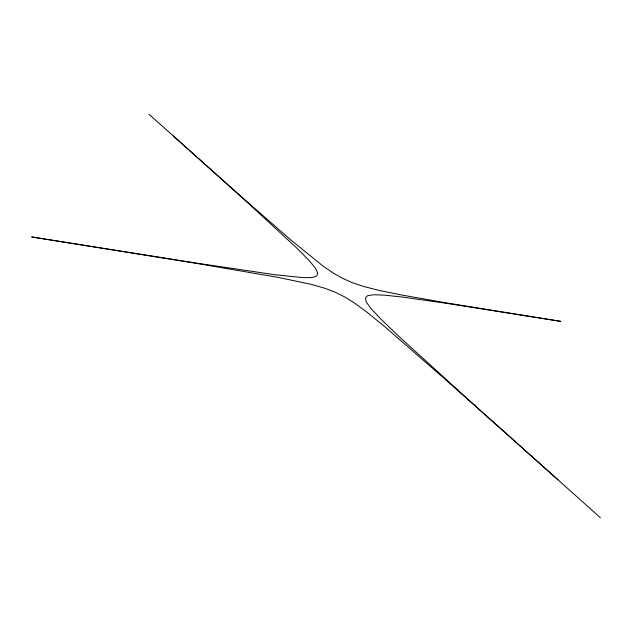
<?xml version="1.0" encoding="UTF-8"?>
<svg xmlns="http://www.w3.org/2000/svg" width="632" height="632" viewBox="0 0 632 632"><rect width="100%" height="100%" fill="white"/><g stroke="black" fill="none" stroke-linecap="round" stroke-linejoin="round"><path stroke-width="0.95" d="M148.978 114.258L251.512 205.637L290.965 240.065L323.205 266.206L333.672 273.324L342.544 278.293L351.913 282.52L363.408 286.415L378.9 290.357L400.048 294.717L445.181 302.681L560.892 321.38L446.026 303.281L403.2 297.166L384.849 295.16L373.433 294.733L367.516 295.737L365.478 298.028L366.197 301.843L370.834 308.392L381.088 319.286L398.847 336.335L466.313 397.733L600.4 517.742M173.263 135.959L250.88 205.621L296.756 248.028L309.048 260.447L315.613 268.387L317.738 273.119L316.774 275.947L312.587 277.519L303.234 277.677L274.651 274.691L194.34 262.77L31.6 236.937L194.846 263.125L277.882 277.329L311.11 284.329L325.243 288.374L335.861 292.505L345.04 297.127L354.844 303.234L367.397 312.516L384.801 326.712L443.964 378.22L558.364 480.178"/></g></svg>
